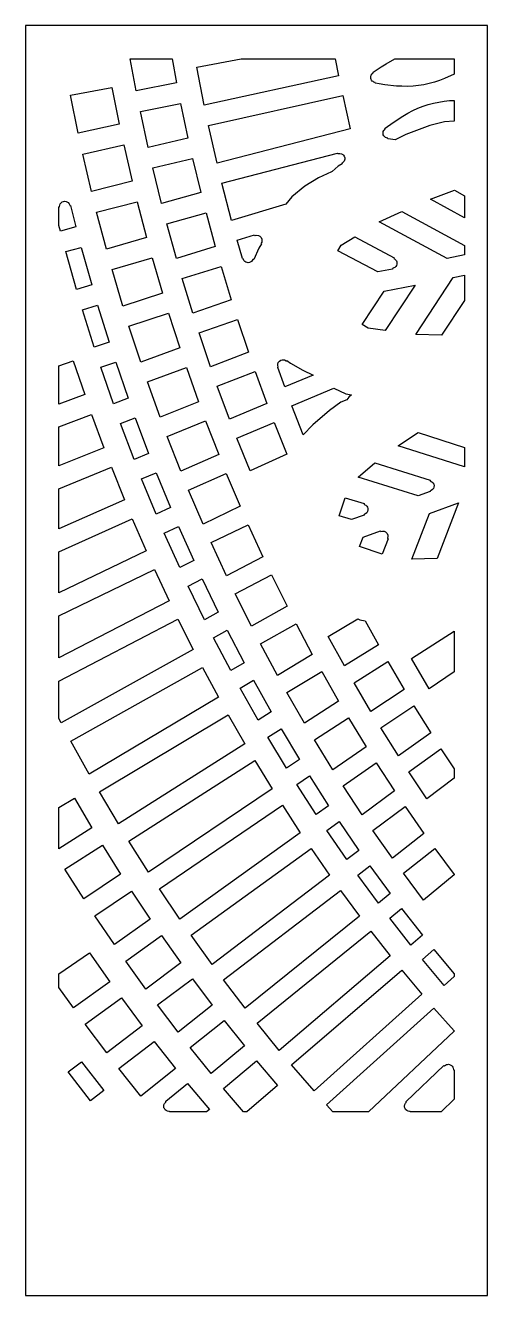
# Model space of a CAD drawing. Extents: x 0 to 400, y 0 to 1100.
import ezdxf

# ---------------------------------------------------------------- set-up
doc = ezdxf.new("R2010")
doc.units = 0
doc.layers.add('CUT', color=1, linetype='CONTINUOUS')
doc.layers.add('OUTLINE', color=7, linetype='CONTINUOUS')

msp = doc.modelspace()

# ---------------------------------------------------------------- linework, layer by layer
at = {"layer": 'CUT'}
for points in [[(126.9, 1071), (130.76, 1050.33), (95.95, 1043.32), (90.8, 1071)], [(148.28, 1063.89), (186.72, 1071), (268.21, 1071), (271.06, 1056.44), (154.73, 1030.98)], [(298.87, 1055.37), (299.04, 1056.21), (299.36, 1057.01), (300.13, 1058.06), (300.94, 1058.79), (301.01, 1059.01), (300.92, 1059.42), (307.94, 1064.15), (312.25, 1066.82), (319.81, 1071), (371, 1071), (371, 1057.75), (362.79, 1053.92), (358.4, 1052.22), (353.94, 1050.76), (349.43, 1049.55), (344.85, 1048.59), (340.21, 1047.89), (335.51, 1047.43), (330.74, 1047.22), (325.91, 1047.25), (321.03, 1047.49), (311.12, 1048.56), (306.09, 1049.33), (302.9, 1049.94), (302.82, 1050.37), (302.66, 1050.54), (301.61, 1050.88), (300.84, 1051.28), (300.16, 1051.83), (299.61, 1052.49), (299.19, 1053.24), (298.94, 1054.07)], [(74.81, 1046.22), (81.19, 1014.43), (45.71, 1006.65), (39.06, 1039.51)], [(158.48, 1013.29), (274.62, 1039.18), (280.99, 1010.36), (165.88, 980.75)], [(311.39, 1010.34), (311.46, 1010.56), (311.34, 1010.98), (318.28, 1016.04), (326.74, 1021.52), (331.02, 1023.97), (335.35, 1026.2), (339.72, 1028.19), (344.14, 1029.94), (348.6, 1031.43), (353.12, 1032.66), (357.68, 1033.64), (362.29, 1034.36), (366.94, 1034.85), (371, 1035.08), (371, 1016.94), (362.64, 1016.62), (350.09, 1013.37), (329.32, 1005.5), (319.9, 1000.86), (313.86, 1001.63), (313.76, 1002.06), (313.59, 1002.22), (312.5, 1002.5), (311.7, 1002.86), (310.68, 1003.68), (310.16, 1004.37), (309.77, 1005.16), (309.56, 1006), (309.56, 1007.32), (309.76, 1008.15), (310.15, 1008.95), (310.66, 1009.64)], [(134.29, 1032.48), (140.68, 1002.48), (106.2, 994.31), (99.54, 1025.34)], [(92.3, 965.02), (57.19, 956.07), (49.64, 988.56), (85.06, 996.47)], [(144.7, 984.82), (151.89, 955.16), (117.78, 945.84), (110.28, 976.52)], [(276.16, 983.24), (275.79, 982.45), (275.26, 981.76), (274.07, 980.77), (273.97, 980.56), (274.05, 980.12), (270.66, 978.12), (265.48, 973.44), (264.77, 973.27), (253.54, 967.88), (241.85, 960.69), (230.47, 951.61), (225.45, 945.07), (178.45, 931.15), (170.13, 963.27), (270.18, 989.42), (270.44, 989.06), (270.65, 988.98), (272.2, 989.13), (273.47, 988.88), (274.62, 988.28), (275.27, 987.69), (276, 986.62), (276.38, 985.38), (276.37, 984.08)], [(371.35, 957.26), (380, 952.49), (380, 933.3), (350.58, 949.39)], [(35.15, 947.6), (35.94, 947.3), (36.99, 946.58), (37.79, 945.59), (38.37, 944.21), (38.55, 944.06), (38.99, 944.01), (43.57, 925.58), (30.22, 921.93), (29, 926.68), (29, 942.75), (29.41, 942.91), (29.55, 943.1), (29.68, 944.19), (30.1, 945.39), (30.57, 946.1), (31.16, 946.71), (31.86, 947.2), (33.05, 947.64), (33.89, 947.75)], [(61.61, 938.19), (96.66, 947.27), (104.75, 916.22), (70.04, 906.11)], [(130.65, 898), (122.33, 928.28), (156.38, 937.71), (164.36, 908.44)], [(364.97, 898.26), (306.23, 929.81), (325.67, 938.8), (380, 909.38), (380, 901.2)], [(204.49, 912.4), (204.05, 911.38), (204.07, 911.15), (204.35, 910.81), (202.1, 906.99), (197.57, 897.29), (197.37, 897.35), (196.94, 897.21), (196.34, 896.26), (195.78, 895.63), (195.11, 895.12), (193.94, 894.61), (192.67, 894.46), (191.82, 894.57), (190.63, 895.02), (189.94, 895.52), (189.1, 896.46), (188.44, 897.86), (188.26, 898), (187.82, 898.03), (183.19, 913.92), (198.41, 918.49), (198.68, 918.14), (198.89, 918.07), (200.37, 918.25), (201.67, 918.05), (202.85, 917.47), (203.52, 916.89), (204.05, 916.21), (204.59, 915), (204.74, 913.7)], [(319.59, 890.33), (318.83, 889.93), (317.83, 889.6), (317.67, 889.43), (317.59, 888.99), (305.11, 886.55), (270.47, 904.81), (273.29, 909.58), (284.98, 916.77), (319.01, 898.68), (318.96, 898.25), (319.06, 898.04), (320.27, 897.11), (321.04, 896.07), (321.36, 895.28), (321.54, 894.43), (321.47, 893.14), (321.04, 891.93), (320.56, 891.2)], [(57.34, 875.3), (44.16, 871.22), (34.96, 904.06), (48.27, 907.75)], [(109.59, 898.7), (118.51, 868.08), (84.24, 856.84), (74.95, 888.47)], [(169.31, 891.23), (178.06, 862.38), (144.79, 850.85), (135.68, 880.68)], [(370.31, 881.64), (380, 883.57), (380, 861.89), (360.24, 831.78), (337.84, 832.43)], [(337.37, 875.06), (311.38, 835.92), (296.78, 837.86), (291.4, 840.98), (310.59, 869.72)], [(62.53, 857.73), (72.46, 825.78), (59.46, 821.27), (49.38, 853.61)], [(133.54, 820.69), (99.75, 808.34), (89.61, 839.47), (123.81, 850.83)], [(183.46, 845.43), (192.96, 817.05), (160.17, 804.45), (150.27, 833.8)], [(29, 805.27), (41.43, 809.52), (51.28, 780.26), (29, 771.96)], [(88.9, 777.08), (76.09, 772.16), (65.15, 803.94), (78.12, 808.49)], [(139.29, 803.72), (149.8, 774.1), (116.53, 760.68), (105.58, 791.26)], [(223.04, 810.49), (224.3, 810.24), (225.64, 809.58), (225.87, 809.58), (226.23, 809.82), (229.34, 807.57), (240.15, 801.31), (249.04, 797.23), (224.4, 786.97), (218.34, 803.88), (218.53, 803.98), (218.74, 804.38), (218.5, 805.44), (218.5, 806.72), (218.87, 807.96), (219.31, 808.69), (219.89, 809.34), (220.95, 810.06), (222.18, 810.44)], [(209.02, 772.5), (176.74, 758.87), (166.09, 787.69), (198.79, 800.39)], [(282.19, 779.95), (279.98, 778.13), (278.09, 775.77), (273.07, 773.59), (263.06, 766.54), (248.63, 753.99), (240.48, 745.29), (230.55, 770.63), (266.83, 785.88), (277.43, 781.07)], [(29, 718.44), (29, 752.4), (57.33, 763.07), (67.91, 734.31)], [(82.23, 755.13), (95.01, 760.09), (106.61, 729.26), (94, 723.94)], [(155.99, 757.43), (167.26, 728.37), (134.54, 713.92), (122.81, 743.92)], [(226.2, 728.81), (194.48, 714.18), (183.09, 742.43), (215.28, 756.15)], [(322.73, 736.03), (338.54, 746.59), (339.98, 747.41), (380, 734.42), (380, 717.67)], [(85.65, 689.19), (29, 664.06), (29, 698.73), (74.38, 717.42)], [(351.17, 697.25), (350.58, 696.96), (350.45, 696.77), (350.44, 696.33), (339.8, 692.55), (288, 708.71), (302.44, 721.27), (350.29, 706.16), (350.26, 705.94), (350.45, 705.53), (351.79, 704.84), (352.75, 703.95), (353.4, 702.81), (353.68, 701.53), (353.58, 700.22), (353.08, 699), (352.25, 697.98)], [(125.55, 682.39), (113.17, 676.68), (100.59, 707.24), (113.15, 712.6)], [(173.88, 712.04), (185.89, 683.58), (153.75, 668.12), (141.25, 697.49)], [(294.35, 677.13), (293.34, 676.62), (293.21, 676.43), (293.2, 675.99), (282.12, 672.05), (271.69, 675.21), (276.74, 690.84), (293.08, 685.82), (293.11, 685.37), (293.25, 685.19), (294.55, 684.53), (295.52, 683.65), (296, 682.9), (296.42, 681.66), (296.44, 680.34), (296.08, 679.07), (295.36, 677.97)], [(374.7, 686.45), (356.45, 638.39), (334.48, 637.76), (349.62, 677.42)], [(92.53, 672.64), (104.47, 644.97), (29, 608.71), (29, 644.18)], [(132.52, 666.08), (145.68, 636.53), (133.52, 630.45), (120.17, 660.34)], [(205.62, 639.76), (174.1, 623.34), (160.87, 652.05), (192.91, 667.59)], [(313.51, 655.63), (313.83, 655.34), (308.78, 642.18), (289.13, 648.82), (292.2, 656.77), (307.19, 662.16), (307.29, 661.97), (307.7, 661.76), (309.14, 662.02), (310.45, 661.89), (311.66, 661.38), (312.35, 660.86), (313.16, 659.84), (313.65, 658.62), (313.75, 657.32), (313.48, 656.08)], [(111.75, 628.76), (124.34, 601.69), (29, 552.32), (29, 588.65)], [(153.06, 620.6), (166.94, 591.75), (155.04, 585.3), (140.94, 614.48)], [(181.62, 607.64), (213.04, 624.15), (226.43, 596.98), (195.55, 579.63)], [(29, 532.06), (131.99, 585.84), (145.21, 559.4), (30.99, 495.89), (29, 499.67)], [(289.57, 585.33), (294.17, 584.26), (305.45, 563.54), (276.19, 545.25), (262.15, 570.92), (287.76, 585.95)], [(162.85, 569.73), (174.71, 576.2), (189.31, 548.08), (177.65, 541.29)], [(248.27, 555.29), (218.06, 537.05), (203.45, 564.33), (234.23, 581.75)], [(371, 540.23), (349.48, 525.59), (334.04, 551.85), (371, 575.41)], [(167.05, 518.13), (55.2, 451.59), (39.4, 480.14), (153.23, 543.92)], [(226.32, 522.16), (256.42, 540.46), (271.09, 514.72), (241.57, 495.64)], [(327.67, 524.84), (299.09, 505.73), (284.45, 530.67), (313.6, 549.02)], [(212.71, 505.58), (201.32, 498.46), (185.84, 526.12), (197.45, 532.94)], [(336.16, 510.73), (350.76, 487.26), (322.88, 467.38), (307.69, 491.57)], [(189.8, 477.94), (80.42, 408.5), (63.98, 436.26), (175.41, 503.05)], [(294.84, 475.33), (266.03, 455.44), (250.17, 481.17), (279.58, 500.32)], [(209.87, 483.73), (221.21, 490.87), (237.11, 464.3), (225.99, 456.87)], [(347.53, 430.23), (331.8, 453.66), (359.56, 473.58), (371, 456.31), (371, 448.05)], [(198.49, 463.26), (213.43, 438.85), (106.59, 366.65), (89.54, 393.61)], [(274.97, 441.41), (303.66, 461.36), (319.47, 437.15), (291.4, 416.49)], [(262.44, 424.28), (251.61, 416.55), (234.87, 442.58), (245.95, 450.03)], [(42.35, 430.76), (57.56, 404.95), (29, 387.03), (29, 422.83)], [(222.44, 424.6), (237.9, 400.9), (133.65, 326.09), (116.02, 352.21)], [(344.93, 400.21), (317.62, 378.82), (300.64, 402.92), (328.6, 423.62)], [(271.6, 410.46), (288.67, 385.55), (278.12, 377.54), (260.81, 402.71)], [(34.19, 369.41), (66.68, 389.94), (82.42, 364.84), (50.53, 343.61)], [(143.39, 312.1), (247.2, 387.08), (263.14, 364.12), (161.56, 286.84)], [(344.63, 342.48), (327.15, 365.72), (354.35, 387.14), (371, 364.78), (371, 364.39)], [(305.47, 339.87), (287.63, 364.17), (298.13, 372.19), (315.73, 348.15)], [(91.86, 350.26), (108.11, 325.88), (76.96, 303.92), (60.09, 328.97)], [(171.58, 273.32), (272.73, 350.74), (289.13, 328.54), (190.26, 248.93)], [(343.57, 312.1), (333.61, 303.58), (315.26, 326.98), (325.47, 335.26)], [(117.83, 311.73), (134.57, 288.1), (104.18, 265.45), (86.81, 289.72)], [(219.69, 212.39), (200.55, 235.89), (298.98, 315.61), (315.82, 294.17)], [(371, 278.78), (371, 276.4), (362.49, 268.68), (343.66, 291.17), (353.58, 299.7)], [(72.98, 271.85), (41.56, 249.07), (29, 266.77), (29, 278.6), (55.51, 296.88)], [(230.23, 199.84), (325.91, 281.71), (343.15, 261.06), (249.82, 177.23)], [(144.57, 274.4), (161.75, 251.53), (132.14, 228.23), (114.31, 251.71)], [(101.01, 233.63), (70.38, 210.17), (51.76, 235.03), (83.05, 257.86)], [(371, 229.3), (371, 229.11), (296.97, 159), (266.21, 159), (260.59, 165.18), (353.48, 249.06)], [(172.01, 238.28), (189.62, 216.18), (160.79, 192.28), (142.52, 214.95)], [(80.86, 196.6), (111.35, 220.09), (129.77, 196.68), (99.95, 172.6)], [(48.66, 202.49), (67.9, 177.71), (56.38, 168.64), (36.88, 193.65)], [(188.88, 159), (171.42, 179.46), (200.12, 203.39), (218.13, 182.08), (191.69, 159)], [(328.9, 166.52), (329.57, 167.35), (329.61, 167.57), (329.44, 167.99), (362.17, 199.14), (362.57, 198.95), (362.8, 198.98), (363.64, 199.6), (364.4, 199.99), (365.22, 200.22), (366.07, 200.29), (366.92, 200.19), (367.73, 199.94), (368.82, 199.27), (369.42, 198.65), (369.89, 197.94), (370.22, 197.15), (370.45, 195.64), (370.59, 195.45), (371, 195.29), (371, 170.09), (359.89, 159), (333.1, 159), (332.94, 159.41), (332.75, 159.55), (331.21, 159.79), (330.04, 160.36), (329.07, 161.24), (328.6, 161.96), (328.17, 163.21), (328.1, 164.07), (328.31, 165.35)], [(120.5, 166.46), (121.54, 167.62), (121.6, 167.84), (121.46, 168.26), (140.36, 183.61), (159.2, 161.03), (156.81, 159), (124.75, 159), (124.59, 159.41), (124.4, 159.55), (122.87, 159.8), (121.7, 160.35), (121.03, 160.89), (120.27, 161.93), (119.93, 162.74), (119.75, 164.01), (119.94, 165.29)]]:
    msp.add_lwpolyline(points, close=True, dxfattribs=at)
at = {"layer": 'OUTLINE'}
msp.add_lwpolyline([(0, 0), (400, 0), (400, 1100), (0, 1100)], close=True, dxfattribs=at)

doc.saveas('drawing.dxf')
